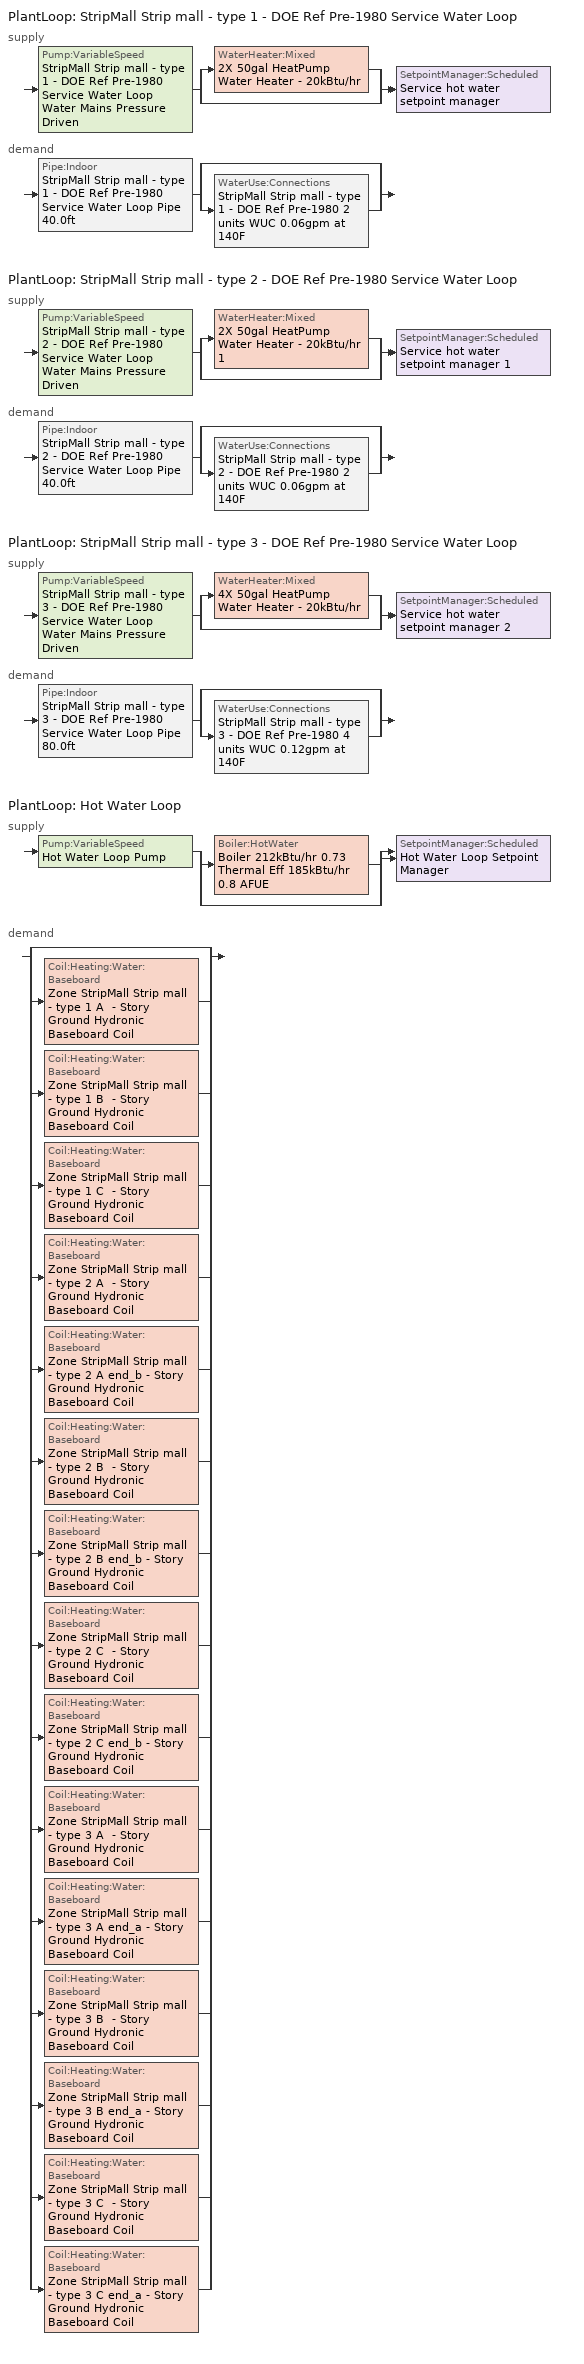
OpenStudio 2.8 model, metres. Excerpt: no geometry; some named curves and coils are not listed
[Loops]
PlantLoop 'StripMall Strip mall - type 1 - DOE Ref Pre-1980 Service Water Loop'
 supply: Pump:VariableSpeed 'StripMall Strip mall - type 1 - DOE Ref Pre-1980 Service Water Loop Water Mains Pressure Driven' > split
  | WaterHeater:Mixed '2X 50gal HeatPump Water Heater - 20kBtu/hr'
  | bypass
  join > SetpointManager:Scheduled 'Service hot water setpoint manager'
 demand: Pipe:Indoor 'StripMall Strip mall - type 1 - DOE Ref Pre-1980 Service Water Loop Pipe 40.0ft' > split
  | bypass
  | WaterUse:Connections 'StripMall Strip mall - type 1 - DOE Ref Pre-1980 2 units WUC 0.06gpm at 140F'
PlantLoop 'StripMall Strip mall - type 2 - DOE Ref Pre-1980 Service Water Loop'
 supply: Pump:VariableSpeed 'StripMall Strip mall - type 2 - DOE Ref Pre-1980 Service Water Loop Water Mains Pressure Driven' > split
  | WaterHeater:Mixed '2X 50gal HeatPump Water Heater - 20kBtu/hr 1'
  | bypass
  join > SetpointManager:Scheduled 'Service hot water setpoint manager 1'
 demand: Pipe:Indoor 'StripMall Strip mall - type 2 - DOE Ref Pre-1980 Service Water Loop Pipe 40.0ft' > split
  | bypass
  | WaterUse:Connections 'StripMall Strip mall - type 2 - DOE Ref Pre-1980 2 units WUC 0.06gpm at 140F'
PlantLoop 'StripMall Strip mall - type 3 - DOE Ref Pre-1980 Service Water Loop'
 supply: Pump:VariableSpeed 'StripMall Strip mall - type 3 - DOE Ref Pre-1980 Service Water Loop Water Mains Pressure Driven' > split
  | WaterHeater:Mixed '4X 50gal HeatPump Water Heater - 20kBtu/hr'
  | bypass
  join > SetpointManager:Scheduled 'Service hot water setpoint manager 2'
 demand: Pipe:Indoor 'StripMall Strip mall - type 3 - DOE Ref Pre-1980 Service Water Loop Pipe 80.0ft' > split
  | bypass
  | WaterUse:Connections 'StripMall Strip mall - type 3 - DOE Ref Pre-1980 4 units WUC 0.12gpm at 140F'
PlantLoop 'Hot Water Loop'
 supply: Pump:VariableSpeed 'Hot Water Loop Pump' > split
  | Boiler:HotWater 'Boiler 212kBtu/hr 0.73 Thermal Eff 185kBtu/hr 0.8 AFUE'
  | bypass
  join > SetpointManager:Scheduled 'Hot Water Loop Setpoint Manager'
 demand: split
  | bypass
  | Coil:Heating:Water:Baseboard 'Zone StripMall Strip mall - type 1 A  - Story Ground Hydronic Baseboard Coil'
  | Coil:Heating:Water:Baseboard 'Zone StripMall Strip mall - type 1 B  - Story Ground Hydronic Baseboard Coil'
  | Coil:Heating:Water:Baseboard 'Zone StripMall Strip mall - type 1 C  - Story Ground Hydronic Baseboard Coil'
  | Coil:Heating:Water:Baseboard 'Zone StripMall Strip mall - type 2 A  - Story Ground Hydronic Baseboard Coil'
  | Coil:Heating:Water:Baseboard 'Zone StripMall Strip mall - type 2 A end_b - Story Ground Hydronic Baseboard Coil'
  | Coil:Heating:Water:Baseboard 'Zone StripMall Strip mall - type 2 B  - Story Ground Hydronic Baseboard Coil'
  | Coil:Heating:Water:Baseboard 'Zone StripMall Strip mall - type 2 B end_b - Story Ground Hydronic Baseboard Coil'
  | Coil:Heating:Water:Baseboard 'Zone StripMall Strip mall - type 2 C  - Story Ground Hydronic Baseboard Coil'
  | Coil:Heating:Water:Baseboard 'Zone StripMall Strip mall - type 2 C end_b - Story Ground Hydronic Baseboard Coil'
  | Coil:Heating:Water:Baseboard 'Zone StripMall Strip mall - type 3 A  - Story Ground Hydronic Baseboard Coil'
  | Coil:Heating:Water:Baseboard 'Zone StripMall Strip mall - type 3 A end_a - Story Ground Hydronic Baseboard Coil'
  | Coil:Heating:Water:Baseboard 'Zone StripMall Strip mall - type 3 B  - Story Ground Hydronic Baseboard Coil'
  | Coil:Heating:Water:Baseboard 'Zone StripMall Strip mall - type 3 B end_a - Story Ground Hydronic Baseboard Coil'
  | Coil:Heating:Water:Baseboard 'Zone StripMall Strip mall - type 3 C  - Story Ground Hydronic Baseboard Coil'
  | Coil:Heating:Water:Baseboard 'Zone StripMall Strip mall - type 3 C end_a - Story Ground Hydronic Baseboard Coil'
[Construction]
Uninsulated copper pipe 0.75in type L: Copper pipe 0.75in type L
Uninsulated copper pipe 0.75in type L 1: Copper pipe 0.75in type L 1
Uninsulated copper pipe 0.75in type L 2: Copper pipe 0.75in type L 2
[Material] Roughness=Smooth; Thickness {m}=0.001143; Conductivity {W/m-K}=386; Density {kg/m3}=8906.27; Specific Heat {J/kg-K}=385.1856; Thermal Absorptance=0.9; Solar Absorptance=0.7; Visible Absorptance=0.7
Copper pipe 0.75in type L; Copper pipe 0.75in type L 1; Copper pipe 0.75in type L 2
[Sizing:Zone] Zone Cooling Design Supply Air Temperature Input Method=SupplyAirTemperature; Zone Cooling Design Supply Air Temperature {C}=14; Zone Cooling Design Supply Air Temperature Difference {deltaC}=11.11; Zone Heating Design Supply Air Temperature Input Method=SupplyAirTemperature; Zone Heating Design Supply Air Temperature {C}=40; Zone Heating Design Supply Air Temperature Difference {deltaC}=11.11; Zone Cooling Design Supply Air Humidity Ratio {kg-H2O/kg-air}=0.0085; Zone Heating Design Supply Air Humidity Ratio {kg-H2O/kg-air}=0.008; Cooling Design Air Flow Method=DesignDay; Heating Design Air Flow Method=DesignDay; Account for Dedicated Outdoor Air System=No; Dedicated Outdoor Air System Control Strategy=NeutralSupplyAir; Dedicated Outdoor Air Low Setpoint Temperature for Design {C}=autosize; Dedicated Outdoor Air High Setpoint Temperature for Design {C}=autosize
Zone StripMall Strip mall - type 3 A end_a - Story Ground; Zone StripMall Strip mall - type 3 B end_a - Story Ground; Zone StripMall Strip mall - type 3 C end_a - Story Ground; Zone StripMall Strip mall - type 3 A  - Story Ground; Zone StripMall Strip mall - type 3 B  - Story Ground; Zone StripMall Strip mall - type 3 C  - Story Ground; Zone StripMall Strip mall - type 1 A  - Story Ground; Zone StripMall Strip mall - type 1 B  - Story Ground; Zone StripMall Strip mall - type 1 C  - Story Ground; Zone StripMall Strip mall - type 2 A  - Story Ground; Zone StripMall Strip mall - type 2 B  - Story Ground; Zone StripMall Strip mall - type 2 C  - Story Ground; Zone StripMall Strip mall - type 2 A end_b - Story Ground; Zone StripMall Strip mall - type 2 B end_b - Story Ground; Zone StripMall Strip mall - type 2 C end_b - Story Ground
[Zone equipment]
Zone StripMall Strip mall - type 3 A end_a - Story Ground: Zone StripMall Strip mall - type 3 A end_a - Story Ground Window AC, Zone StripMall Strip mall - type 3 A end_a - Story Ground Hydronic Baseboard
Zone StripMall Strip mall - type 3 B end_a - Story Ground: Zone StripMall Strip mall - type 3 B end_a - Story Ground Window AC, Zone StripMall Strip mall - type 3 B end_a - Story Ground Hydronic Baseboard
Zone StripMall Strip mall - type 3 C end_a - Story Ground: Zone StripMall Strip mall - type 3 C end_a - Story Ground Window AC, Zone StripMall Strip mall - type 3 C end_a - Story Ground Hydronic Baseboard
Zone StripMall Strip mall - type 3 A  - Story Ground: Zone StripMall Strip mall - type 3 A  - Story Ground Window AC, Zone StripMall Strip mall - type 3 A  - Story Ground Hydronic Baseboard
Zone StripMall Strip mall - type 3 B  - Story Ground: Zone StripMall Strip mall - type 3 B  - Story Ground Window AC, Zone StripMall Strip mall - type 3 B  - Story Ground Hydronic Baseboard
Zone StripMall Strip mall - type 3 C  - Story Ground: Zone StripMall Strip mall - type 3 C  - Story Ground Window AC, Zone StripMall Strip mall - type 3 C  - Story Ground Hydronic Baseboard
Zone StripMall Strip mall - type 1 A  - Story Ground: Zone StripMall Strip mall - type 1 A  - Story Ground Window AC, Zone StripMall Strip mall - type 1 A  - Story Ground Hydronic Baseboard
Zone StripMall Strip mall - type 1 B  - Story Ground: Zone StripMall Strip mall - type 1 B  - Story Ground Window AC, Zone StripMall Strip mall - type 1 B  - Story Ground Hydronic Baseboard
Zone StripMall Strip mall - type 1 C  - Story Ground: Zone StripMall Strip mall - type 1 C  - Story Ground Window AC, Zone StripMall Strip mall - type 1 C  - Story Ground Hydronic Baseboard
Zone StripMall Strip mall - type 2 A  - Story Ground: Zone StripMall Strip mall - type 2 A  - Story Ground Window AC, Zone StripMall Strip mall - type 2 A  - Story Ground Hydronic Baseboard
Zone StripMall Strip mall - type 2 B  - Story Ground: Zone StripMall Strip mall - type 2 B  - Story Ground Window AC, Zone StripMall Strip mall - type 2 B  - Story Ground Hydronic Baseboard
Zone StripMall Strip mall - type 2 C  - Story Ground: Zone StripMall Strip mall - type 2 C  - Story Ground Window AC, Zone StripMall Strip mall - type 2 C  - Story Ground Hydronic Baseboard
Zone StripMall Strip mall - type 2 A end_b - Story Ground: Zone StripMall Strip mall - type 2 A end_b - Story Ground Window AC, Zone StripMall Strip mall - type 2 A end_b - Story Ground Hydronic Baseboard
Zone StripMall Strip mall - type 2 B end_b - Story Ground: Zone StripMall Strip mall - type 2 B end_b - Story Ground Window AC, Zone StripMall Strip mall - type 2 B end_b - Story Ground Hydronic Baseboard
Zone StripMall Strip mall - type 2 C end_b - Story Ground: Zone StripMall Strip mall - type 2 C end_b - Story Ground Window AC, Zone StripMall Strip mall - type 2 C end_b - Story Ground Hydronic Baseboard
[WaterUse:Connections]
Name | Water Use Equipment Name 1
StripMall Strip mall - type 1 - DOE Ref Pre-1980 2 units WUC 0.06gpm at 140F | StripMall Strip mall - type 1 - DOE Ref Pre-1980 2 units Service Water Use 0.06gpm at 140F
StripMall Strip mall - type 2 - DOE Ref Pre-1980 2 units WUC 0.06gpm at 140F | StripMall Strip mall - type 2 - DOE Ref Pre-1980 2 units Service Water Use 0.06gpm at 140F
StripMall Strip mall - type 3 - DOE Ref Pre-1980 4 units WUC 0.12gpm at 140F | StripMall Strip mall - type 3 - DOE Ref Pre-1980 4 units Service Water Use 0.12gpm at 140F
[WaterUse:Equipment:Definition] Sensible Fraction Schedule=Fraction Sensible - 0.2; Latent Fraction Schedule=Fraction Latent - 0.05
Name | Peak Flow Rate {m3/s} | Target Temperature Schedule
StripMall Strip mall - type 1 - DOE Ref Pre-1980 2 units Service Water Use Def 0.06gpm | 3.78541e-06 | Mixed Water At Faucet Temp - 140F
StripMall Strip mall - type 2 - DOE Ref Pre-1980 2 units Service Water Use Def 0.06gpm | 3.78541e-06 | Mixed Water At Faucet Temp - 140F 1
StripMall Strip mall - type 3 - DOE Ref Pre-1980 4 units Service Water Use Def 0.12gpm | 7.57082e-06 | Mixed Water At Faucet Temp - 140F 2
[WaterUse:Equipment]
Name | Water Use Equipment Definition | Flow Rate Fraction Schedule
StripMall Strip mall - type 1 - DOE Ref Pre-1980 2 units Service Water Use 0.06gpm at 140F | StripMall Strip mall - type 1 - DOE Ref Pre-1980 2 units Service Water Use Def 0.06gpm | RetailStripmall Type1_SWH_SCH
StripMall Strip mall - type 2 - DOE Ref Pre-1980 2 units Service Water Use 0.06gpm at 140F | StripMall Strip mall - type 2 - DOE Ref Pre-1980 2 units Service Water Use Def 0.06gpm | RetailStripmall Type2_SWH_SCH
StripMall Strip mall - type 3 - DOE Ref Pre-1980 4 units Service Water Use 0.12gpm at 140F | StripMall Strip mall - type 3 - DOE Ref Pre-1980 4 units Service Water Use Def 0.12gpm | RetailStripmall Type3_SWH_SCH
[PlantLoop] Glycol Concentration=0; Minimum Loop Temperature {C}=10; Plant Loop Volume {m3}=Autocalculate; Load Distribution Scheme=Optimal
Name | Maximum Loop Temperature {C} | Fluid Type
StripMall Strip mall - type 1 - DOE Ref Pre-1980 Service Water Loop; StripMall Strip mall - type 2 - DOE Ref Pre-1980 Service Water Loop; StripMall Strip mall - type 3 - DOE Ref Pre-1980 Service Water Loop | 60
Hot Water Loop |  | Water
[Sizing:Plant] Loop Type=Heating; Sizing Option=NonCoincident; Zone Timesteps in Averaging Window=1; Coincident Sizing Factor Mode=None
Name | Design Loop Exit Temperature {C} | Loop Design Temperature Difference {deltaC}
StripMall Strip mall - type 1 - DOE Ref Pre-1980 Service Water Loop; StripMall Strip mall - type 2 - DOE Ref Pre-1980 Service Water Loop; StripMall Strip mall - type 3 - DOE Ref Pre-1980 Service Water Loop | 60 | 5
Hot Water Loop | 82.2222 | 11.1111
[SetpointManager:Scheduled] Control Variable=Temperature
Name | Schedule | Setpoint Node or NodeList
Service hot water setpoint manager | Service Water Loop Temp - 140F | StripMall Strip mall - type 1 - DOE Ref Pre-1980 Service Water Loop Supply Outlet Node
Service hot water setpoint manager 1 | Service Water Loop Temp - 140F 1 | StripMall Strip mall - type 2 - DOE Ref Pre-1980 Service Water Loop Supply Outlet Node
Service hot water setpoint manager 2 | Service Water Loop Temp - 140F 2 | StripMall Strip mall - type 3 - DOE Ref Pre-1980 Service Water Loop Supply Outlet Node
Hot Water Loop Setpoint Manager | Hot Water Loop Temp - 180F | Hot Water Loop Supply Outlet Node
[Pump:VariableSpeed] Skin Loss Radiative Fraction=0.5; Design Power Sizing Method=PowerPerFlowPerPressure; Design Electric Power per Unit Flow Rate {W/(m3/s)}=348701.1; Design Shaft Power per Unit Flow Rate per Unit Head {W-s/m3-Pa}=1.28205; Design Minimum Flow Rate Fraction=0
Name | Rated Pump Head {Pa} | Motor Efficiency | Pump Control Type
StripMall Strip mall - type 1 - DOE Ref Pre-1980 Service Water Loop Water Mains Pressure Driven; StripMall Strip mall - type 2 - DOE Ref Pre-1980 Service Water Loop Water Mains Pressure Driven; StripMall Strip mall - type 3 - DOE Ref Pre-1980 Service Water Loop Water Mains Pressure Driven | 0.001 | 0.7 | Continuous
Hot Water Loop Pump | 179344 | 0.855 | Intermittent
[WaterHeater:Mixed] Deadband Temperature Difference {deltaC}=2; Maximum Temperature Limit {C}=60; Heater Control Type=Cycle; Heater Fuel Type=Electricity; Heater Thermal Efficiency=1; Off Cycle Parasitic Fuel Consumption Rate {W}=0; Off Cycle Parasitic Fuel Type=Electricity; Off Cycle Parasitic Heat Fraction to Tank=0.8; On Cycle Parasitic Fuel Consumption Rate {W}=0; On Cycle Parasitic Fuel Type=Electricity; Ambient Temperature Indicator=Schedule; Off Cycle Loss Coefficient to Ambient Temperature {W/K}=1.053; On Cycle Loss Coefficient to Ambient Temperature {W/K}=1.053; Use Side Effectiveness=1; Source Side Effectiveness=1; Use Side Design Flow Rate {m3/s}=autosize; Source Side Design Flow Rate {m3/s}=autosize; Indirect Water Heating Recovery Time {hr}=1.5; Source Side Flow Control Mode=IndirectHeatPrimarySetpoint
Name | Tank Volume {m3} | Setpoint Temperature Schedule | Heater Maximum Capacity {W} | Part Load Factor Curve | Ambient Temperature Schedule
2X 50gal HeatPump Water Heater - 20kBtu/hr | 0.378541 | Service Water Loop Temp - 140F | 11722.8 | HPWH_COP_2.8 | Water Heater Ambient Temp Schedule - 70f
2X 50gal HeatPump Water Heater - 20kBtu/hr 1 | 0.378541 | Service Water Loop Temp - 140F 1 | 11722.8 | HPWH_COP_2.8 1 | Water Heater Ambient Temp Schedule - 70f 1
4X 50gal HeatPump Water Heater - 20kBtu/hr | 0.757082 | Service Water Loop Temp - 140F 2 | 23445.7 | HPWH_COP_2.8 2 | Water Heater Ambient Temp Schedule - 70f 2
[Pipe:Indoor] Environment Type=Schedule; Pipe Inside Diameter {m}=0.019939
Name | Construction | Ambient Temperature Schedule | Ambient Air Velocity Schedule | Pipe Length {m}
StripMall Strip mall - type 1 - DOE Ref Pre-1980 Service Water Loop Pipe 40.0ft | Uninsulated copper pipe 0.75in type L | StripMall Strip mall - type 1 - DOE Ref Pre-1980 Service Water Loop Piping Air Temp - 70F | StripMall Strip mall - type 1 - DOE Ref Pre-1980 Service Water Loop Piping Air Velocity - 0.67mph | 12.192
StripMall Strip mall - type 2 - DOE Ref Pre-1980 Service Water Loop Pipe 40.0ft | Uninsulated copper pipe 0.75in type L 1 | StripMall Strip mall - type 2 - DOE Ref Pre-1980 Service Water Loop Piping Air Temp - 70F | StripMall Strip mall - type 2 - DOE Ref Pre-1980 Service Water Loop Piping Air Velocity - 0.67mph | 12.192
StripMall Strip mall - type 3 - DOE Ref Pre-1980 Service Water Loop Pipe 80.0ft | Uninsulated copper pipe 0.75in type L 2 | StripMall Strip mall - type 3 - DOE Ref Pre-1980 Service Water Loop Piping Air Temp - 70F | StripMall Strip mall - type 3 - DOE Ref Pre-1980 Service Water Loop Piping Air Velocity - 0.67mph | 24.384
[Coil:Cooling:DX:SingleSpeed] Availability Schedule=Always On Discrete; Rated Total Cooling Capacity {W}=autosize; Rated Sensible Heat Ratio=0.65; Rated Air Flow Rate {m3/s}=autosize; Rated Evaporator Fan Power Per Volume Flow Rate {W/(m3/s)}=773.3; Total Cooling Capacity Function of Temperature Curve=PSZ-Fine Storage DX Coil Cap-FT; Total Cooling Capacity Function of Flow Fraction Curve=DX Coil Cap-FF; Energy Input Ratio Function of Temperature Curve=PSZ-AC DX Coil EIR-FT; Energy Input Ratio Function of Flow Fraction Curve=Split DX Coil EIR-FF; Part Load Fraction Correlation Curve=HPACCOOLPLFFPLR; Condenser Type=AirCooled; Evaporative Condenser Effectiveness=0.9; Evaporative Condenser Air Flow Rate {m3/s}=Autosize; Evaporative Condenser Pump Rated Power Consumption {W}=Autosize; Crankcase Heater Capacity {W}=0; Maximum Outdoor Dry-Bulb Temperature for Crankcase Heater Operation {C}=10; Basin Heater Capacity {W/K}=0; Basin Heater Setpoint Temperature {C}=2
Name | Rated COP {W/W}
Zone StripMall Strip mall - type 2 A  - Story Ground Window AC Cooling Coil 16kBtu/hr 7.6EER 13kBtu/hr 10.2EER | 3.5172
Zone StripMall Strip mall - type 2 A end_b - Story Ground Window AC Cooling Coil 19kBtu/hr 7.6EER 15kBtu/hr 9.5EER; Zone StripMall Strip mall - type 2 B  - Story Ground Window AC Cooling Coil 72kBtu/hr 7.6EER 45kBtu/hr 9.5EER; Zone StripMall Strip mall - type 2 B end_b - Story Ground Window AC Cooling Coil 90kBtu/hr 7.6EER 74kBtu/hr 9.5EER; Zone StripMall Strip mall - type 2 C end_b - Story Ground Window AC Cooling Coil 22kBtu/hr 7.6EER 17kBtu/hr 9.5EER; Zone StripMall Strip mall - type 3 A  - Story Ground Window AC Cooling Coil 42kBtu/hr 7.6EER 35kBtu/hr 9.5EER; Zone StripMall Strip mall - type 3 A end_a - Story Ground Window AC Cooling Coil 20kBtu/hr 7.6EER 15kBtu/hr 9.5EER; Zone StripMall Strip mall - type 3 B  - Story Ground Window AC Cooling Coil 148kBtu/hr 7.6EER 114kBtu/hr 9.5EER; Zone StripMall Strip mall - type 3 B end_a - Story Ground Window AC Cooling Coil 92kBtu/hr 7.6EER 75kBtu/hr 9.5EER; Zone StripMall Strip mall - type 3 C  - Story Ground Window AC Cooling Coil 50kBtu/hr 7.6EER 40kBtu/hr 9.5EER; Zone StripMall Strip mall - type 3 C end_a - Story Ground Window AC Cooling Coil 21kBtu/hr 7.6EER 17kBtu/hr 9.5EER | 3.2994
Zone StripMall Strip mall - type 2 C  - Story Ground Window AC Cooling Coil 19kBtu/hr 7.6EER 15kBtu/hr 9.6EER | 3.32053
[Fan:OnOff] Availability Schedule=Always On Discrete; Fan Total Efficiency=0.385; Pressure Rise {Pa}=331.288; Maximum Flow Rate {m3/s}=autosize; Motor Efficiency=0.7; Motor In Airstream Fraction=0
Name | Fan Power Ratio Function of Speed Ratio Curve | Fan Efficiency Ratio Function of Speed Ratio Curve
Zone StripMall Strip mall - type 1 A  - Story Ground Window AC Supply Fan | Fan On Off Power Curve | Fan On Off Efficiency Curve
Zone StripMall Strip mall - type 1 B  - Story Ground Window AC Supply Fan | Fan On Off Power Curve 1 | Fan On Off Efficiency Curve 1
[ZoneHVAC:PackagedTerminalAirConditioner] Availability Schedule=Always On Discrete; Supply Air Flow Rate During Cooling Operation {m3/s}=Autosize; Supply Air Flow Rate During Heating Operation {m3/s}=Autosize; Supply Air Flow Rate When No Cooling or Heating is Needed {m3/s}=Autosize; Outdoor Air Flow Rate During Cooling Operation {m3/s}=Autosize; Outdoor Air Flow Rate During Heating Operation {m3/s}=Autosize; Outdoor Air Flow Rate When No Cooling or Heating is Needed {m3/s}=Autosize; Fan Placement=DrawThrough; Supply Air Fan Operating Mode Schedule=Always Off Discrete
Name | Supply Air Fan | Heating Coil | Cooling Coil
Zone StripMall Strip mall - type 1 A  - Story Ground Window AC | Zone StripMall Strip mall - type 1 A  - Story Ground Window AC Supply Fan | Zone StripMall Strip mall - type 1 A  - Story Ground Window AC Always Off Htg Coil | Zone StripMall Strip mall - type 1 A  - Story Ground Window AC Cooling Coil 31kBtu/hr 7.6EER 23kBtu/hr 9.5EER
Zone StripMall Strip mall - type 1 B  - Story Ground Window AC | Zone StripMall Strip mall - type 1 B  - Story Ground Window AC Supply Fan | Zone StripMall Strip mall - type 1 B  - Story Ground Window AC Always Off Htg Coil | Zone StripMall Strip mall - type 1 B  - Story Ground Window AC Cooling Coil 116kBtu/hr 7.6EER 77kBtu/hr 9.5EER
Zone StripMall Strip mall - type 1 C  - Story Ground Window AC | Zone StripMall Strip mall - type 1 C  - Story Ground Window AC Supply Fan | Zone StripMall Strip mall - type 1 C  - Story Ground Window AC Always Off Htg Coil | Zone StripMall Strip mall - type 1 C  - Story Ground Window AC Cooling Coil 37kBtu/hr 7.6EER 27kBtu/hr 9.5EER
Zone StripMall Strip mall - type 2 A  - Story Ground Window AC | Zone StripMall Strip mall - type 2 A  - Story Ground Window AC Supply Fan | Zone StripMall Strip mall - type 2 A  - Story Ground Window AC Always Off Htg Coil | Zone StripMall Strip mall - type 2 A  - Story Ground Window AC Cooling Coil 16kBtu/hr 7.6EER 13kBtu/hr 10.2EER
Zone StripMall Strip mall - type 2 A end_b - Story Ground Window AC | Zone StripMall Strip mall - type 2 A end_b - Story Ground Window AC Supply Fan | Zone StripMall Strip mall - type 2 A end_b - Story Ground Window AC Always Off Htg Coil | Zone StripMall Strip mall - type 2 A end_b - Story Ground Window AC Cooling Coil 19kBtu/hr 7.6EER 15kBtu/hr 9.5EER
Zone StripMall Strip mall - type 2 B  - Story Ground Window AC | Zone StripMall Strip mall - type 2 B  - Story Ground Window AC Supply Fan | Zone StripMall Strip mall - type 2 B  - Story Ground Window AC Always Off Htg Coil | Zone StripMall Strip mall - type 2 B  - Story Ground Window AC Cooling Coil 72kBtu/hr 7.6EER 45kBtu/hr 9.5EER
Zone StripMall Strip mall - type 2 B end_b - Story Ground Window AC | Zone StripMall Strip mall - type 2 B end_b - Story Ground Window AC Supply Fan | Zone StripMall Strip mall - type 2 B end_b - Story Ground Window AC Always Off Htg Coil | Zone StripMall Strip mall - type 2 B end_b - Story Ground Window AC Cooling Coil 90kBtu/hr 7.6EER 74kBtu/hr 9.5EER
Zone StripMall Strip mall - type 2 C  - Story Ground Window AC | Zone StripMall Strip mall - type 2 C  - Story Ground Window AC Supply Fan | Zone StripMall Strip mall - type 2 C  - Story Ground Window AC Always Off Htg Coil | Zone StripMall Strip mall - type 2 C  - Story Ground Window AC Cooling Coil 19kBtu/hr 7.6EER 15kBtu/hr 9.6EER
Zone StripMall Strip mall - type 2 C end_b - Story Ground Window AC | Zone StripMall Strip mall - type 2 C end_b - Story Ground Window AC Supply Fan | Zone StripMall Strip mall - type 2 C end_b - Story Ground Window AC Always Off Htg Coil | Zone StripMall Strip mall - type 2 C end_b - Story Ground Window AC Cooling Coil 22kBtu/hr 7.6EER 17kBtu/hr 9.5EER
Zone StripMall Strip mall - type 3 A  - Story Ground Window AC | Zone StripMall Strip mall - type 3 A  - Story Ground Window AC Supply Fan | Zone StripMall Strip mall - type 3 A  - Story Ground Window AC Always Off Htg Coil | Zone StripMall Strip mall - type 3 A  - Story Ground Window AC Cooling Coil 42kBtu/hr 7.6EER 35kBtu/hr 9.5EER
Zone StripMall Strip mall - type 3 A end_a - Story Ground Window AC | Zone StripMall Strip mall - type 3 A end_a - Story Ground Window AC Supply Fan | Zone StripMall Strip mall - type 3 A end_a - Story Ground Window AC Always Off Htg Coil | Zone StripMall Strip mall - type 3 A end_a - Story Ground Window AC Cooling Coil 20kBtu/hr 7.6EER 15kBtu/hr 9.5EER
Zone StripMall Strip mall - type 3 B  - Story Ground Window AC | Zone StripMall Strip mall - type 3 B  - Story Ground Window AC Supply Fan | Zone StripMall Strip mall - type 3 B  - Story Ground Window AC Always Off Htg Coil | Zone StripMall Strip mall - type 3 B  - Story Ground Window AC Cooling Coil 148kBtu/hr 7.6EER 114kBtu/hr 9.5EER
Zone StripMall Strip mall - type 3 B end_a - Story Ground Window AC | Zone StripMall Strip mall - type 3 B end_a - Story Ground Window AC Supply Fan | Zone StripMall Strip mall - type 3 B end_a - Story Ground Window AC Always Off Htg Coil | Zone StripMall Strip mall - type 3 B end_a - Story Ground Window AC Cooling Coil 92kBtu/hr 7.6EER 75kBtu/hr 9.5EER
Zone StripMall Strip mall - type 3 C  - Story Ground Window AC | Zone StripMall Strip mall - type 3 C  - Story Ground Window AC Supply Fan | Zone StripMall Strip mall - type 3 C  - Story Ground Window AC Always Off Htg Coil | Zone StripMall Strip mall - type 3 C  - Story Ground Window AC Cooling Coil 50kBtu/hr 7.6EER 40kBtu/hr 9.5EER
Zone StripMall Strip mall - type 3 C end_a - Story Ground Window AC | Zone StripMall Strip mall - type 3 C end_a - Story Ground Window AC Supply Fan | Zone StripMall Strip mall - type 3 C end_a - Story Ground Window AC Always Off Htg Coil | Zone StripMall Strip mall - type 3 C end_a - Story Ground Window AC Cooling Coil 21kBtu/hr 7.6EER 17kBtu/hr 9.5EER
[Boiler:HotWater]
Boiler 212kBtu/hr 0.73 Thermal Eff 185kBtu/hr 0.8 AFUE: Fuel Type=NaturalGas; Nominal Thermal Efficiency=0.8; Efficiency Curve Temperature Evaluation Variable=LeavingBoiler; Normalized Boiler Efficiency Curve=Boiler with No Minimum Turndown; Design Water Outlet Temperature {C}=82.2222; Minimum Part Load Ratio=0; Maximum Part Load Ratio=1.2; Optimum Part Load Ratio=1; Water Outlet Upper Temperature Limit {C}=95; Boiler Flow Mode=LeavingSetpointModulated; Parasitic Electric Load {W}=0; Sizing Factor=1
[Coil:Heating:Water:Baseboard] Heating Design Capacity Method=HeatingDesignCapacity; Heating Design Capacity {W}=autosize; Heating Design Capacity Per Floor Area {W/m2}=0; Fraction of Autosized Heating Design Capacity=0.8
Zone StripMall Strip mall - type 1 A  - Story Ground Hydronic Baseboard Coil; Zone StripMall Strip mall - type 1 B  - Story Ground Hydronic Baseboard Coil; Zone StripMall Strip mall - type 1 C  - Story Ground Hydronic Baseboard Coil; Zone StripMall Strip mall - type 2 A  - Story Ground Hydronic Baseboard Coil; Zone StripMall Strip mall - type 2 A end_b - Story Ground Hydronic Baseboard Coil; Zone StripMall Strip mall - type 2 B  - Story Ground Hydronic Baseboard Coil; Zone StripMall Strip mall - type 2 B end_b - Story Ground Hydronic Baseboard Coil; Zone StripMall Strip mall - type 2 C  - Story Ground Hydronic Baseboard Coil; Zone StripMall Strip mall - type 2 C end_b - Story Ground Hydronic Baseboard Coil; Zone StripMall Strip mall - type 3 A  - Story Ground Hydronic Baseboard Coil; Zone StripMall Strip mall - type 3 A end_a - Story Ground Hydronic Baseboard Coil; Zone StripMall Strip mall - type 3 B  - Story Ground Hydronic Baseboard Coil; Zone StripMall Strip mall - type 3 B end_a - Story Ground Hydronic Baseboard Coil; Zone StripMall Strip mall - type 3 C  - Story Ground Hydronic Baseboard Coil; Zone StripMall Strip mall - type 3 C end_a - Story Ground Hydronic Baseboard Coil
[ZoneHVAC:Baseboard:Convective:Water] Availability Schedule=Always On Discrete
Name | Heating Coil
Zone StripMall Strip mall - type 1 A  - Story Ground Hydronic Baseboard | Zone StripMall Strip mall - type 1 A  - Story Ground Hydronic Baseboard Coil
Zone StripMall Strip mall - type 1 B  - Story Ground Hydronic Baseboard | Zone StripMall Strip mall - type 1 B  - Story Ground Hydronic Baseboard Coil
Zone StripMall Strip mall - type 1 C  - Story Ground Hydronic Baseboard | Zone StripMall Strip mall - type 1 C  - Story Ground Hydronic Baseboard Coil
Zone StripMall Strip mall - type 2 A  - Story Ground Hydronic Baseboard | Zone StripMall Strip mall - type 2 A  - Story Ground Hydronic Baseboard Coil
Zone StripMall Strip mall - type 2 A end_b - Story Ground Hydronic Baseboard | Zone StripMall Strip mall - type 2 A end_b - Story Ground Hydronic Baseboard Coil
Zone StripMall Strip mall - type 2 B  - Story Ground Hydronic Baseboard | Zone StripMall Strip mall - type 2 B  - Story Ground Hydronic Baseboard Coil
Zone StripMall Strip mall - type 2 B end_b - Story Ground Hydronic Baseboard | Zone StripMall Strip mall - type 2 B end_b - Story Ground Hydronic Baseboard Coil
Zone StripMall Strip mall - type 2 C  - Story Ground Hydronic Baseboard | Zone StripMall Strip mall - type 2 C  - Story Ground Hydronic Baseboard Coil
Zone StripMall Strip mall - type 2 C end_b - Story Ground Hydronic Baseboard | Zone StripMall Strip mall - type 2 C end_b - Story Ground Hydronic Baseboard Coil
Zone StripMall Strip mall - type 3 A  - Story Ground Hydronic Baseboard | Zone StripMall Strip mall - type 3 A  - Story Ground Hydronic Baseboard Coil
Zone StripMall Strip mall - type 3 A end_a - Story Ground Hydronic Baseboard | Zone StripMall Strip mall - type 3 A end_a - Story Ground Hydronic Baseboard Coil
Zone StripMall Strip mall - type 3 B  - Story Ground Hydronic Baseboard | Zone StripMall Strip mall - type 3 B  - Story Ground Hydronic Baseboard Coil
Zone StripMall Strip mall - type 3 B end_a - Story Ground Hydronic Baseboard | Zone StripMall Strip mall - type 3 B end_a - Story Ground Hydronic Baseboard Coil
Zone StripMall Strip mall - type 3 C  - Story Ground Hydronic Baseboard | Zone StripMall Strip mall - type 3 C  - Story Ground Hydronic Baseboard Coil
Zone StripMall Strip mall - type 3 C end_a - Story Ground Hydronic Baseboard | Zone StripMall Strip mall - type 3 C end_a - Story Ground Hydronic Baseboard Coil
[Schedule:Ruleset]
RetailStripmall Type1_SWH_SCH: Default Day Schedule=RetailStripmall Type1_SWH_SCH Default; Summer Design Day Schedule=RetailStripmall Type1_SWH_SCH Summer Design Day; Winter Design Day Schedule=RetailStripmall Type1_SWH_SCH Winter Design Day
Fraction Sensible - 0.2: Default Day Schedule=Fraction Sensible - 0.2 Default
Fraction Latent - 0.05: Default Day Schedule=Fraction Latent - 0.05 Default
Mixed Water At Faucet Temp - 140F: Default Day Schedule=Mixed Water At Faucet Temp - 140F Default
Service Water Loop Temp - 140F: Default Day Schedule=Service Water Loop Temp - 140F Default
Water Heater Ambient Temp Schedule - 70f: Default Day Schedule=Water Heater Ambient Temp Schedule - 70f Default
StripMall Strip mall - type 1 - DOE Ref Pre-1980 Service Water Loop Piping Air Temp - 70F: Default Day Schedule=StripMall Strip mall - type 1 - DOE Ref Pre-1980 Service Water Loop Piping Air Temp - 70F Default
StripMall Strip mall - type 1 - DOE Ref Pre-1980 Service Water Loop Piping Air Velocity - 0.67mph: Default Day Schedule=StripMall Strip mall - type 1 - DOE Ref Pre-1980 Service Water Loop Piping Air Velocity - 0.67mph Default
RetailStripmall Type2_SWH_SCH: Default Day Schedule=RetailStripmall Type2_SWH_SCH Default; Summer Design Day Schedule=RetailStripmall Type2_SWH_SCH Summer Design Day; Winter Design Day Schedule=RetailStripmall Type2_SWH_SCH Winter Design Day
Mixed Water At Faucet Temp - 140F 1: Default Day Schedule=Mixed Water At Faucet Temp - 140F Default 1
Service Water Loop Temp - 140F 1: Default Day Schedule=Service Water Loop Temp - 140F Default 1
Water Heater Ambient Temp Schedule - 70f 1: Default Day Schedule=Water Heater Ambient Temp Schedule - 70f Default 1
StripMall Strip mall - type 2 - DOE Ref Pre-1980 Service Water Loop Piping Air Temp - 70F: Default Day Schedule=StripMall Strip mall - type 2 - DOE Ref Pre-1980 Service Water Loop Piping Air Temp - 70F Default
StripMall Strip mall - type 2 - DOE Ref Pre-1980 Service Water Loop Piping Air Velocity - 0.67mph: Default Day Schedule=StripMall Strip mall - type 2 - DOE Ref Pre-1980 Service Water Loop Piping Air Velocity - 0.67mph Default
RetailStripmall Type3_SWH_SCH: Default Day Schedule=RetailStripmall Type3_SWH_SCH Default; Summer Design Day Schedule=RetailStripmall Type3_SWH_SCH Summer Design Day; Winter Design Day Schedule=RetailStripmall Type3_SWH_SCH Winter Design Day
Mixed Water At Faucet Temp - 140F 2: Default Day Schedule=Mixed Water At Faucet Temp - 140F Default 2
Service Water Loop Temp - 140F 2: Default Day Schedule=Service Water Loop Temp - 140F Default 2
Water Heater Ambient Temp Schedule - 70f 2: Default Day Schedule=Water Heater Ambient Temp Schedule - 70f Default 2
StripMall Strip mall - type 3 - DOE Ref Pre-1980 Service Water Loop Piping Air Temp - 70F: Default Day Schedule=StripMall Strip mall - type 3 - DOE Ref Pre-1980 Service Water Loop Piping Air Temp - 70F Default
StripMall Strip mall - type 3 - DOE Ref Pre-1980 Service Water Loop Piping Air Velocity - 0.67mph: Default Day Schedule=StripMall Strip mall - type 3 - DOE Ref Pre-1980 Service Water Loop Piping Air Velocity - 0.67mph Default
Hot Water Loop Temp - 180F: Default Day Schedule=Hot Water Loop Temp - 180F Default
[Schedule:Day]
RetailStripmall Type1_SWH_SCH Default: Yes, 0, 15, 0.0975, 0, 30, 0.065, 0, 45, 0.0325, 1, 0, 0, 3, 45, 0, 4, 0, 0.005, 4, 15, 0.01, 4, 30, 0.015, 4, 45, 0.02, 5, 0, 0.025, 5, 15, 0.03, 5, 30, 0.035, 5, 45, 0.04, 6, 15, 0.04, 6, 30, 0.0675, 6, 45, 0.095, 7, 0, 0.1225, 7, 15, 0.15, 7, 30, 0.17, 7, 45, 0.19, 8, 0, 0.21, 8, 15, 0.23, 8, 30, 0.2525, 8, 45, 0.275, 9, 0, 0.2975, 9, 15, 0.32, 9, 30, 0.329474, 9, 45, 0.338947, 10, 0, 0.348421, 10, 15, 0.357895, 10, 30, 0.367368, 10, 45, 0.376842, 11, 0, 0.386316, 11, 15, 0.395789, 11, 30, 0.405263, 11, 37, 0.41, 11, 52, 0.4625, 12, 7, 0.515, 12, 22, 0.5675, 12, 37, 0.62, 12, 52, 0.615, 13, 7, 0.61, 13, 22, 0.605, 13, 37, 0.6, 13, 52, 0.5875, 14, 7, 0.575, 14, 22, 0.5625, 14, 37, 0.55, 14, 52, 0.525, 15, 7, 0.5, 15, 22, 0.475, 15, 37, 0.45, 15, 52, 0.4625, 16, 7, 0.475, 16, 22, 0.4875, 16, 37, 0.5, 16, 52, 0.495789, 17, 7, 0.491579, 17, 22, 0.487368, 17, 37, 0.483158, 17, 52, 0.478947, 18, 7, 0.474737, 18, 22, 0.470526, 18, 37, 0.466316, 18, 52, 0.462105, 19, 0, 0.46, 19, 15, 0.4625, 19, 30, 0.465, 19, 45, 0.4675, 20, 0, 0.47, 20, 15, 0.4375, 20, 30, 0.405, 20, 45, 0.3725, 21, 0, 0.34, 21, 15, 0.3375, 21, 30, 0.335, 21, 45, 0.3325, 22, 0, 0.33, 22, 15, 0.305, 22, 30, 0.28, 22, 45, 0.255, 23, 0, 0.23, 23, 15, 0.205, 23, 30, 0.18, 23, 45, 0.155, 24, 0, 0.13
RetailStripmall Type1_SWH_SCH Summer Design Day: 7, 0, 0, 9, 0, 0.04, 10, 0, 0.15, 11, 0, 0.23, 12, 0, 0.32, 13, 0, 0.41, 14, 0, 0.62, 15, 0, 0.6, 16, 0, 0.55, 17, 0, 0.45, 18, 0, 0.5, 19, 0, 0.46, 20, 0, 0.47, 21, 0, 0.34, 22, 0, 0.33, 23, 0, 0.23, 24, 0, 0.13
RetailStripmall Type1_SWH_SCH Winter Design Day: 1, 0, 0.13, 9, 0, 0, 10, 0, 0.2, 11, 0, 0.23, 12, 0, 0.32, 13, 0, 0.41, 14, 0, 0.65, 15, 0, 0.6, 16, 0, 0.55, 17, 0, 0.45, 18, 0, 0.5, 19, 0, 0.46, 20, 0, 0.47, 21, 0, 0.34, 22, 0, 0.33, 23, 0, 0.23, 24, 0, 0.13
RetailStripmall Type1_SWH_SCH WntrDsn|Sat|Fri Day; autogen Schedule Rule 11 2_day_sch: Yes, 0, 30, 0.13, 0, 45, 0.0975, 1, 0, 0.065, 1, 15, 0.0325, 1, 30, 0, 8, 30, 0, 8, 45, 0.05, 9, 0, 0.1, 9, 15, 0.15, 9, 30, 0.2, 9, 45, 0.2075, 10, 0, 0.215, 10, 15, 0.2225, 10, 30, 0.23, 10, 45, 0.2525, 11, 0, 0.275, 11, 15, 0.2975, 11, 30, 0.32, 11, 45, 0.3425, 12, 0, 0.365, 12, 15, 0.3875, 12, 30, 0.41, 12, 45, 0.47, 13, 0, 0.53, 13, 15, 0.59, 13, 30, 0.65, 13, 45, 0.6375, 14, 0, 0.625, 14, 15, 0.6125, 14, 30, 0.6, 14, 45, 0.5875, 15, 0, 0.575, 15, 15, 0.5625, 15, 30, 0.55, 15, 45, 0.525, 16, 0, 0.5, 16, 15, 0.475, 16, 30, 0.45, 16, 45, 0.4625, 17, 0, 0.475, 17, 15, 0.4875, 17, 30, 0.5, 17, 45, 0.49, 18, 0, 0.48, 18, 15, 0.47, 18, 30, 0.46, 18, 45, 0.4625, 19, 0, 0.465, 19, 15, 0.4675, 19, 30, 0.47, 19, 45, 0.4375, 20, 0, 0.405, 20, 15, 0.3725, 20, 30, 0.34, 20, 45, 0.3375, 21, 0, 0.335, 21, 15, 0.3325, 21, 30, 0.33, 21, 45, 0.305, 22, 0, 0.28, 22, 15, 0.255, 22, 30, 0.23, 22, 45, 0.205, 23, 0, 0.18, 23, 15, 0.155, 23, 30, 0.13, 24, 0, 0.13
Fraction Sensible - 0.2 Default: 24, 0, 0.2
Fraction Latent - 0.05 Default: 24, 0, 0.05
Mixed Water At Faucet Temp - 140F Default; Service Water Loop Temp - 140F Default; Mixed Water At Faucet Temp - 140F Default 1; Service Water Loop Temp - 140F Default 1; Mixed Water At Faucet Temp - 140F Default 2; Service Water Loop Temp - 140F Default 2: 24, 0, 60
Water Heater Ambient Temp Schedule - 70f Default; StripMall Strip mall - type 1 - DOE Ref Pre-1980 Service Water Loop Piping Air Temp - 70F Default; Water Heater Ambient Temp Schedule - 70f Default 1; StripMall Strip mall - type 2 - DOE Ref Pre-1980 Service Water Loop Piping Air Temp - 70F Default; Water Heater Ambient Temp Schedule - 70f Default 2; StripMall Strip mall - type 3 - DOE Ref Pre-1980 Service Water Loop Piping Air Temp - 70F Default: 24, 0, 21.1111
StripMall Strip mall - type 1 - DOE Ref Pre-1980 Service Water Loop Piping Air Velocity - 0.67mph Default; StripMall Strip mall - type 2 - DOE Ref Pre-1980 Service Water Loop Piping Air Velocity - 0.67mph Default; StripMall Strip mall - type 3 - DOE Ref Pre-1980 Service Water Loop Piping Air Velocity - 0.67mph Default: 24, 0, 0.3
RetailStripmall Type2_SWH_SCH Default: Yes, 5, 15, 0, 5, 30, 0.0375, 5, 45, 0.075, 6, 0, 0.1125, 6, 15, 0.15, 6, 30, 0.17, 6, 45, 0.19, 7, 0, 0.21, 7, 15, 0.23, 7, 30, 0.2525, 7, 45, 0.275, 8, 0, 0.2975, 8, 15, 0.32, 8, 30, 0.3425, 8, 45, 0.365, 9, 0, 0.3875, 9, 15, 0.41, 9, 30, 0.426842, 9, 45, 0.443684, 10, 0, 0.460526, 10, 15, 0.477368, 10, 30, 0.494211, 10, 45, 0.511053, 11, 0, 0.527895, 11, 15, 0.544737, 11, 30, 0.561579, 11, 37, 0.57, 11, 52, 0.5825, 12, 7, 0.595, 12, 22, 0.6075, 12, 37, 0.62, 12, 52, 0.6175, 13, 7, 0.615, 13, 22, 0.6125, 13, 37, 0.61, 13, 52, 0.5825, 14, 7, 0.555, 14, 22, 0.5275, 14, 37, 0.5, 14, 52, 0.4875, 15, 7, 0.475, 15, 22, 0.4625, 15, 37, 0.45, 15, 52, 0.4525, 16, 7, 0.455, 16, 22, 0.4575, 16, 37, 0.46, 16, 52, 0.461053, 17, 7, 0.462105, 17, 22, 0.463158, 17, 37, 0.464211, 17, 52, 0.465263, 18, 7, 0.466316, 18, 22, 0.467368, 18, 37, 0.468421, 18, 52, 0.469474, 19, 0, 0.47, 19, 15, 0.4575, 19, 30, 0.445, 19, 45, 0.4325, 20, 0, 0.42, 20, 15, 0.4, 20, 30, 0.38, 20, 45, 0.36, 21, 0, 0.34, 21, 15, 0.255, 21, 30, 0.17, 21, 45, 0.085, 22, 0, 0, 24, 0, 0
RetailStripmall Type2_SWH_SCH Summer Design Day: 8, 0, 0, 9, 0, 0.15, 10, 0, 0.23, 11, 0, 0.32, 12, 0, 0.41, 13, 0, 0.57, 14, 0, 0.62, 15, 0, 0.61, 16, 0, 0.5, 17, 0, 0.45, 18, 0, 0.46, 19, 0, 0.47, 20, 0, 0.42, 21, 0, 0.34, 24, 0, 0
RetailStripmall Type2_SWH_SCH Winter Design Day: 8, 0, 0, 9, 0, 0.2, 10, 0, 0.24, 11, 0, 0.27, 12, 0, 0.42, 13, 0, 0.54, 14, 0, 0.62, 15, 0, 0.6, 16, 0, 0.5, 17, 0, 0.48, 18, 0, 0.47, 19, 0, 0.34, 24, 0, 0
RetailStripmall Type2_SWH_SCH WntrDsn|Sat Day; autogen Schedule Rule 13 2_day_sch: Yes, 7, 30, 0, 7, 45, 0.05, 8, 0, 0.1, 8, 15, 0.15, 8, 30, 0.2, 8, 45, 0.21, 9, 0, 0.22, 9, 15, 0.23, 9, 30, 0.24, 9, 45, 0.2475, 10, 0, 0.255, 10, 15, 0.2625, 10, 30, 0.27, 10, 45, 0.3075, 11, 0, 0.345, 11, 15, 0.3825, 11, 30, 0.42, 11, 45, 0.45, 12, 0, 0.48, 12, 15, 0.51, 12, 30, 0.54, 12, 45, 0.56, 13, 0, 0.58, 13, 15, 0.6, 13, 30, 0.62, 13, 45, 0.615, 14, 0, 0.61, 14, 15, 0.605, 14, 30, 0.6, 14, 45, 0.575, 15, 0, 0.55, 15, 15, 0.525, 15, 30, 0.5, 15, 45, 0.495, 16, 0, 0.49, 16, 15, 0.485, 16, 30, 0.48, 16, 45, 0.4775, 17, 0, 0.475, 17, 15, 0.4725, 17, 30, 0.47, 17, 45, 0.4375, 18, 0, 0.405, 18, 15, 0.3725, 18, 30, 0.34, 18, 45, 0.255, 19, 0, 0.17, 19, 15, 0.085, 19, 30, 0, 24, 0, 0
RetailStripmall Type3_SWH_SCH Default: Yes, 6, 15, 0, 6, 30, 0.0375, 6, 45, 0.075, 7, 0, 0.1125, 7, 15, 0.15, 7, 30, 0.175, 7, 45, 0.2, 8, 0, 0.225, 8, 15, 0.25, 8, 30, 0.29, 8, 45, 0.33, 9, 0, 0.37, 9, 15, 0.41, 9, 30, 0.426842, 9, 45, 0.443684, 10, 0, 0.460526, 10, 15, 0.477368, 10, 30, 0.494211, 10, 45, 0.511053, 11, 0, 0.527895, 11, 15, 0.544737, 11, 30, 0.561579, 11, 37, 0.57, 11, 52, 0.5825, 12, 7, 0.595, 12, 22, 0.6075, 12, 37, 0.62, 12, 52, 0.6175, 13, 7, 0.615, 13, 22, 0.6125, 13, 37, 0.61, 13, 52, 0.5825, 14, 7, 0.555, 14, 22, 0.5275, 14, 37, 0.5, 14, 52, 0.4875, 15, 7, 0.475, 15, 22, 0.4625, 15, 37, 0.45, 15, 52, 0.4525, 16, 7, 0.455, 16, 22, 0.4575, 16, 37, 0.46, 16, 52, 0.461053, 17, 7, 0.462105, 17, 22, 0.463158, 17, 37, 0.464211, 17, 52, 0.465263, 18, 7, 0.466316, 18, 22, 0.467368, 18, 37, 0.468421, 18, 52, 0.469474, 19, 0, 0.47, 19, 15, 0.4575, 19, 30, 0.445, 19, 45, 0.4325, 20, 0, 0.42, 20, 15, 0.4, 20, 30, 0.38, 20, 45, 0.36, 21, 0, 0.34, 21, 15, 0.255, 21, 30, 0.17, 21, 45, 0.085, 22, 0, 0, 24, 0, 0
RetailStripmall Type3_SWH_SCH Summer Design Day: 9, 0, 0, 10, 0, 0.15, 11, 0, 0.25, 12, 0, 0.41, 13, 0, 0.57, 14, 0, 0.62, 15, 0, 0.61, 16, 0, 0.5, 17, 0, 0.45, 18, 0, 0.46, 19, 0, 0.47, 20, 0, 0.42, 21, 0, 0.34, 24, 0, 0
RetailStripmall Type3_SWH_SCH Winter Design Day: 9, 0, 0, 10, 0, 0.2, 11, 0, 0.27, 12, 0, 0.42, 13, 0, 0.54, 14, 0, 0.59, 15, 0, 0.6, 16, 0, 0.49, 17, 0, 0.48, 18, 0, 0.47, 19, 0, 0.46, 24, 0, 0
RetailStripmall Type3_SWH_SCH WntrDsn|Sat Day; autogen Schedule Rule 15 2_day_sch: Yes, 8, 30, 0, 8, 45, 0.05, 9, 0, 0.1, 9, 15, 0.15, 9, 30, 0.2, 9, 45, 0.2175, 10, 0, 0.235, 10, 15, 0.2525, 10, 30, 0.27, 10, 45, 0.3075, 11, 0, 0.345, 11, 15, 0.3825, 11, 30, 0.42, 11, 45, 0.45, 12, 0, 0.48, 12, 15, 0.51, 12, 30, 0.54, 12, 45, 0.5525, 13, 0, 0.565, 13, 15, 0.5775, 13, 30, 0.59, 13, 45, 0.5925, 14, 0, 0.595, 14, 15, 0.5975, 14, 30, 0.6, 14, 45, 0.5725, 15, 0, 0.545, 15, 15, 0.5175, 15, 30, 0.49, 15, 45, 0.4875, 16, 0, 0.485, 16, 15, 0.4825, 16, 30, 0.48, 16, 45, 0.4775, 17, 0, 0.475, 17, 15, 0.4725, 17, 30, 0.47, 17, 45, 0.4675, 18, 0, 0.465, 18, 15, 0.4625, 18, 30, 0.46, 18, 45, 0.345, 19, 0, 0.23, 19, 15, 0.115, 19, 30, 0, 24, 0, 0
Hot Water Loop Temp - 180F Default: 24, 0, 82.2222
RetailStripmall Type3_SWH_SCH Default 1: Yes, 6, 45, 0, 7, 0, 0.03, 7, 15, 0.06, 7, 30, 0.09, 7, 45, 0.12, 8, 0, 0.1625, 8, 15, 0.205, 8, 30, 0.2475, 8, 45, 0.29, 9, 0, 0.291333, 9, 15, 0.292667, 9, 30, 0.294, 9, 45, 0.295333, 10, 0, 0.296667, 10, 15, 0.298, 10, 30, 0.299333, 10, 45, 0.300667, 11, 0, 0.302, 11, 15, 0.303333, 11, 30, 0.304667, 11, 45, 0.306, 12, 0, 0.307333, 12, 15, 0.308667, 12, 30, 0.31, 12, 45, 0.3225, 13, 0, 0.335, 13, 15, 0.3475, 13, 30, 0.36, 14, 30, 0.36, 14, 45, 0.355, 15, 0, 0.35, 15, 15, 0.345, 15, 30, 0.34, 15, 45, 0.340667, 16, 0, 0.341333, 16, 15, 0.342, 16, 30, 0.342667, 16, 45, 0.343333, 17, 0, 0.344, 17, 15, 0.344667, 17, 30, 0.345333, 17, 45, 0.346, 18, 0, 0.346667, 18, 15, 0.347333, 18, 30, 0.348, 18, 45, 0.348667, 19, 0, 0.349333, 19, 15, 0.35, 19, 30, 0.355, 19, 45, 0.36, 20, 0, 0.365, 20, 15, 0.37, 20, 30, 0.2775, 20, 45, 0.185, 21, 0, 0.0925, 21, 15, 0, 24, 0, 0
RetailStripmall Type2_SWH_SCH Default 1: Yes, 5, 45, 0, 6, 0, 0.03, 6, 15, 0.06, 6, 30, 0.09, 6, 45, 0.12, 7, 0, 0.125, 7, 15, 0.13, 7, 30, 0.135, 7, 45, 0.14, 8, 0, 0.1775, 8, 15, 0.215, 8, 30, 0.2525, 8, 45, 0.29, 9, 0, 0.292667, 9, 15, 0.295333, 9, 30, 0.298, 9, 45, 0.300667, 10, 0, 0.303333, 10, 15, 0.306, 10, 30, 0.308667, 10, 45, 0.311333, 11, 0, 0.314, 11, 15, 0.316667, 11, 30, 0.319333, 11, 45, 0.322, 12, 0, 0.324667, 12, 15, 0.327333, 12, 30, 0.33, 12, 45, 0.3475, 13, 0, 0.365, 13, 15, 0.3825, 13, 30, 0.4, 13, 45, 0.39, 14, 0, 0.38, 14, 15, 0.37, 14, 30, 0.36, 14, 45, 0.3625, 15, 0, 0.365, 15, 15, 0.3675, 15, 30, 0.37, 15, 45, 0.368667, 16, 0, 0.367333, 16, 15, 0.366, 16, 30, 0.364667, 16, 45, 0.363333, 17, 0, 0.362, 17, 15, 0.360667, 17, 30, 0.359333, 17, 45, 0.358, 18, 0, 0.356667, 18, 15, 0.355333, 18, 30, 0.354, 18, 45, 0.352667, 19, 0, 0.351333, 19, 15, 0.35, 19, 30, 0.355, 19, 45, 0.36, 20, 0, 0.365, 20, 15, 0.37, 20, 30, 0.2775, 20, 45, 0.185, 21, 0, 0.0925, 21, 15, 0, 24, 0, 0
RetailStripmall Type1_SWH_SCH Default 1: Yes, 0, 15, 0.16, 1, 15, 0.16, 1, 30, 0.145, 1, 45, 0.13, 2, 0, 0.115, 2, 15, 0.1, 2, 30, 0.075, 2, 45, 0.05, 3, 0, 0.025, 3, 15, 0, 4, 45, 0, 5, 0, 0.025, 5, 15, 0.05, 5, 30, 0.075, 5, 45, 0.1, 6, 0, 0.11, 6, 15, 0.12, 6, 30, 0.13, 6, 45, 0.14, 7, 0, 0.1775, 7, 15, 0.215, 7, 30, 0.2525, 7, 45, 0.29, 8, 0, 0.295, 8, 15, 0.3, 8, 30, 0.305, 8, 45, 0.31, 9, 0, 0.313333, 9, 15, 0.316667, 9, 30, 0.32, 9, 45, 0.323333, 10, 0, 0.326667, 10, 15, 0.33, 10, 30, 0.333333, 10, 45, 0.336667, 11, 0, 0.34, 11, 15, 0.343333, 11, 30, 0.346667, 11, 45, 0.35, 12, 0, 0.353333, 12, 15, 0.356667, 12, 30, 0.36, 13, 30, 0.36, 13, 45, 0.355, 14, 0, 0.35, 14, 15, 0.345, 14, 30, 0.34, 14, 45, 0.3425, 15, 0, 0.345, 15, 15, 0.3475, 15, 30, 0.35, 15, 45, 0.351333, 16, 0, 0.352667, 16, 15, 0.354, 16, 30, 0.355333, 16, 45, 0.356667, 17, 0, 0.358, 17, 15, 0.359333, 17, 30, 0.360667, 17, 45, 0.362, 18, 0, 0.363333, 18, 15, 0.364667, 18, 30, 0.366, 18, 45, 0.367333, 19, 0, 0.368667, 19, 15, 0.37, 19, 30, 0.3625, 19, 45, 0.355, 20, 0, 0.3475, 20, 15, 0.34, 20, 30, 0.3175, 20, 45, 0.295, 21, 0, 0.2725, 21, 15, 0.25, 21, 30, 0.255, 21, 45, 0.26, 22, 0, 0.265, 22, 15, 0.27, 22, 30, 0.255, 22, 45, 0.24, 23, 0, 0.225, 23, 15, 0.21, 23, 30, 0.1975, 23, 45, 0.185, 24, 0, 0.1725
[Schedule:Rule]
Schedule Rule 11: Schedule Ruleset=RetailStripmall Type1_SWH_SCH; Rule Order=1; Day Schedule=RetailStripmall Type1_SWH_SCH WntrDsn|Sat|Fri Day; Apply Friday=Yes; Apply Saturday=Yes; Date Specification Type=DateRange; Start Month=1; Start Day=1; End Month=12; End Day=31
Schedule Rule 13: Schedule Ruleset=RetailStripmall Type2_SWH_SCH; Rule Order=1; Day Schedule=RetailStripmall Type2_SWH_SCH WntrDsn|Sat Day; Apply Saturday=Yes; Date Specification Type=DateRange; Start Month=1; Start Day=1; End Month=12; End Day=31
Schedule Rule 15: Schedule Ruleset=RetailStripmall Type3_SWH_SCH; Rule Order=1; Day Schedule=RetailStripmall Type3_SWH_SCH WntrDsn|Sat Day; Apply Saturday=Yes; Date Specification Type=DateRange; Start Month=1; Start Day=1; End Month=12; End Day=31
Schedule Rule 20: Schedule Ruleset=RetailStripmall Type3_SWH_SCH; Rule Order=0; Day Schedule=RetailStripmall Type3_SWH_SCH Default 1; Apply Sunday=Yes
Schedule Rule 14: Schedule Ruleset=RetailStripmall Type2_SWH_SCH; Rule Order=0; Day Schedule=RetailStripmall Type2_SWH_SCH Default 1; Apply Sunday=Yes
Schedule Rule 12: Schedule Ruleset=RetailStripmall Type1_SWH_SCH; Rule Order=0; Day Schedule=RetailStripmall Type1_SWH_SCH Default 1; Apply Sunday=Yes
autogen Schedule Rule 11 2: Schedule Ruleset=RetailStripmall Type1_SWH_SCH; Rule Order=2; Day Schedule=autogen Schedule Rule 11 2_day_sch; Apply Friday=Yes; Apply Saturday=Yes; Date Specification Type=SpecificDates; Apply Sunday=Yes; Apply Monday=Yes; Apply Tuesday=Yes; Apply Wednesday=Yes; Apply Thursday=Yes; Specific Month 1=1; Specific Day 1=2; Specific Month 2=1; Specific Day 2=9; Specific Month 3=1; Specific Day 3=16; Specific Month 4=1; Specific Day 4=23; Specific Month 5=1; Specific Day 5=30; Specific Month 6=2; Specific Day 6=6; Specific Month 7=2; Specific Day 7=13; Specific Month 8=2; Specific Day 8=20; Specific Month 9=2; Specific Day 9=27; Specific Month 10=3; Specific Day 10=5; Specific Month 11=3; Specific Day 11=12; Specific Month 12=3; Specific Day 12=19; Specific Month 13=3; Specific Day 13=26; Specific Month 14=4; Specific Day 14=2; Specific Month 15=4; Specific Day 15=9; Specific Month 16=4; Specific Day 16=16; Specific Month 17=4; Specific Day 17=23; Specific Month 18=4; Specific Day 18=30; Specific Month 19=5; Specific Day 19=7; Specific Month 20=5; Specific Day 20=14; Specific Month 21=5; Specific Day 21=21; Specific Month 22=5; Specific Day 22=28; Specific Month 23=6; Specific Day 23=4; Specific Month 24=6; Specific Day 24=11; Specific Month 25=6; Specific Day 25=18; Specific Month 26=6; Specific Day 26=25; Specific Month 27=7; Specific Day 27=2; Specific Month 28=7; Specific Day 28=9; Specific Month 29=7; Specific Day 29=16; Specific Month 30=7; Specific Day 30=23; Specific Month 31=7; Specific Day 31=30; Specific Month 32=8; Specific Day 32=6; Specific Month 33=8; Specific Day 33=13; Specific Month 34=8; Specific Day 34=20; Specific Month 35=8; Specific Day 35=27; Specific Month 36=9; Specific Day 36=3; Specific Month 37=9; Specific Day 37=10; Specific Month 38=9; Specific Day 38=17; Specific Month 39=9; Specific Day 39=24; Specific Month 40=10; Specific Day 40=1; Specific Month 41=10; Specific Day 41=8; Specific Month 42=10; Specific Day 42=15; Specific Month 43=10; Specific Day 43=22; Specific Month 44=10; Specific Day 44=29; Specific Month 45=11; Specific Day 45=5; Specific Month 46=11; Specific Day 46=12; Specific Month 47=11; Specific Day 47=19; Specific Month 48=11; Specific Day 48=26; Specific Month 49=12; Specific Day 49=3; Specific Month 50=12; Specific Day 50=10; Specific Month 51=12; Specific Day 51=17; Specific Month 52=12; Specific Day 52=24
autogen Schedule Rule 13 2: Schedule Ruleset=RetailStripmall Type2_SWH_SCH; Rule Order=2; Day Schedule=autogen Schedule Rule 13 2_day_sch; Apply Friday=Yes; Apply Saturday=Yes; Date Specification Type=SpecificDates; Apply Sunday=Yes; Apply Monday=Yes; Apply Tuesday=Yes; Apply Wednesday=Yes; Apply Thursday=Yes; Specific Month 1=12; Specific Day 1=31
autogen Schedule Rule 15 2: Schedule Ruleset=RetailStripmall Type3_SWH_SCH; Rule Order=2; Day Schedule=autogen Schedule Rule 15 2_day_sch; Apply Friday=Yes; Apply Saturday=Yes; Date Specification Type=SpecificDates; Apply Sunday=Yes; Apply Monday=Yes; Apply Tuesday=Yes; Apply Wednesday=Yes; Apply Thursday=Yes; Specific Month 1=12; Specific Day 1=31
[Schedule:Constant]
Name | Value
Always On Discrete | 1
Always Off Discrete | 0
[Curve:Cubic] Minimum Value of x=0
Name | Coefficient1 Constant | Coefficient2 x | Coefficient3 x**2 | Coefficient4 x**3 | Maximum Value of x
HPWH_COP_2.8; HPWH_COP_2.8 1; HPWH_COP_2.8 2 | 2.8 | 0 | 0 | 0 | 1
Boiler with No Minimum Turndown | 0.7463 | 1.3196 | -2.2154 | 1.1674 | 1.3
